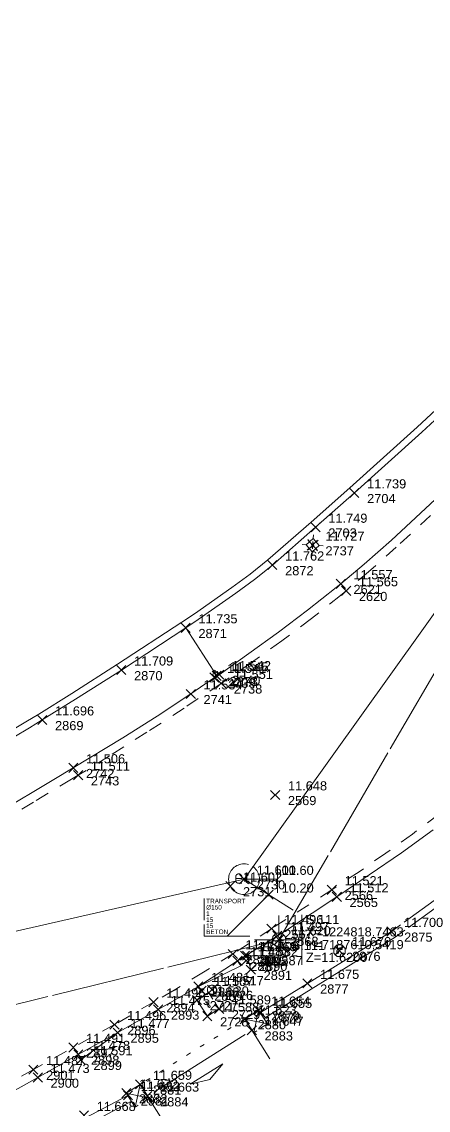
# Model space of a CAD drawing. Header units: metres. Extents: x 1224602 to 1224842, y 7187490 to 7187733.
# Drawn here: x 1224813.13 to 1224822.01, y 7187606.81 to 7187630.63 of the extents above; entities that cross this region are included whole.
import ezdxf
from ezdxf.enums import TextEntityAlignment as Align

# ---------------------------------------------------------------- set-up
doc = ezdxf.new("R2010")
doc.units = ezdxf.units.M
doc.header["$PDMODE"] = 3
doc.header["$PDSIZE"] = 0.1
for name, pattern in [('LL_0822', [2.5, 2.5, 0]), ('LL_0824', [0.35, 0.1, -0.25]), ('LL_0829', [0.6, 0.3, -0.3]), ('SL_1146', [2.5, 2.5, 0]), ('Socle_Continu', [2.5, 2.5, 0]), ('YL_2901', [2.5, 2.5, 0])]:
    doc.linetypes.add(name, pattern=pattern)
for name, color, linetype, lineweight in [('CLOTU_SCS', 212, 'Socle_Continu', 13), ('EAUPO_SCS', 140, 'Socle_Continu', 13), ('ELECT_SCS', 1, 'Socle_Continu', 13), ('SIGTA_SCI', 7, 'Socle_Continu', 13), ('SIGTM_PSI', 1, 'Socle_Continu', 13), ('SIGTM_SCI', 1, 'Socle_Continu', 13), ('SIGTO_PSI', 255, 'Socle_Continu', 13), ('SIGTO_SCI', 255, 'Socle_Continu', 13), ('TELEC_SCS', 3, 'Socle_Continu', 13), ('VOIRI_SCS', 7, 'Socle_Continu', 13)]:
    doc.layers.add(name, color=color, linetype=linetype, lineweight=lineweight)
for name, color, linetype, lineweight, true_color in [('EAUPL_SCS', 5, 'Socle_Continu', 13, 0x0000ff), ('EAUUS_PSI', 7, 'Socle_Continu', 13, 0x7f3f00), ('EAUUS_SCI', 7, 'Socle_Continu', 13, 0x7f3f00), ('EAUUS_SCS', 7, 'Socle_Continu', 13, 0x7f3f00), ('EAUUS_SCT', 7, 'Socle_Continu', 13, 0x7f3f00), ('SIGTR_PSS', 7, 'Socle_Continu', 13, 0x9966cc), ('SIGTS_PSS', 7, 'Socle_Continu', 13, 0x9966cc)]:
    doc.layers.add(name, color=color, linetype=linetype, lineweight=lineweight, true_color=true_color)
doc.styles.add('Reseaux', font='arial.ttf')
doc.styles.get("Standard").update_dxf_attribs({"font": 'arial.ttf'})
doc.styles.add('Style_2', font='WINGDNG3.TTF')
doc.linetypes.add('BL_0068', pattern='A,0.508,-0.254,["}",Style_2,S=0.254,R=0,X=-0.2,Y=-0.12],0.254', length=1.016)
doc.linetypes.add('CL_0181', pattern='A,3,-0.15,0.4,-0.381,["eu",Standard,S=0.254,R=0,X=-0.2,Y=-0.1],-0.381,0.4,-0.15', length=4.862)

# ---------------------------------------------------------------- blocks, each defined once
blk = doc.blocks.new('YP_1521')
at = {"layer": 'SIGTO_SCI', "color": 7, "linetype": 'Socle_Continu'}
blk.add_point((0, 0), dxfattribs=at)
at = {"layer": 'SIGTA_SCI', "linetype": 'Socle_Continu'}
blk.add_attdef('ALT', (0.278, 0.099), '', height=0.2, dxfattribs=at)
at = {"layer": 'SIGTA_SCI', "linetype": 'Socle_Continu', "flags": 9}
blk.add_attdef('CALQUE_ALT', (1.69, -1.18), '', height=0.2, dxfattribs=at)
at = {"layer": 'SIGTM_SCI', "linetype": 'Socle_Continu'}
blk.add_attdef('MAT', (0.278, -0.223), '', height=0.2, dxfattribs=at)
at = {"layer": 'SIGTM_SCI', "linetype": 'Socle_Continu', "flags": 9}
blk.add_attdef('CALQUE_MAT', (1.69, -1.501), '', height=0.2, dxfattribs=at)
at = {"layer": 'SIGTO_SCI', "linetype": 'Socle_Continu', "flags": 9}
for tag, p in [('ID', (1.69, 0.105)), ('NATURE', (1.69, -0.216)), ('FAMILLE', (1.69, -0.538)), ('CALQUE', (1.69, -0.859)), ('PCRS', (1.69, -1.823))]:
    blk.add_attdef(tag, p, '', height=0.2, dxfattribs=at)
blk = doc.blocks.new('YP_2900')
at = {"layer": 'SIGTO_PSI', "linetype": 'Socle_Continu'}
blk.add_line((0.5, 0), (0, 0), dxfattribs=at)
at = {"layer": 'SIGTO_PSI', "linetype": 'Socle_Continu', "flags": 128}
blk.add_lwpolyline([(0.5, -0.55), (0.5, 0.55)], dxfattribs=at)
at = {"layer": 'SIGTO_PSI', "color": 7, "linetype": 'Socle_Continu'}
blk.add_point((0, 0), dxfattribs=at)
at = {"layer": 'SIGTM_PSI', "color": 1, "linetype": 'Socle_Continu'}
blk.add_attdef('MAT', (0.589, 0.345), '', height=0.2, dxfattribs=at)
at = {"layer": 'SIGTM_PSI', "linetype": 'Socle_Continu', "flags": 9}
blk.add_attdef('CALQUE_MAT', (1.598, -0.695), '', height=0.2, dxfattribs=at)
at = {"layer": 'SIGTO_PSI', "linetype": 'Socle_Continu', "flags": 9}
for tag, p in [('ID', (1.598, 0.59)), ('NATURE', (1.598, 0.269)), ('FAMILLE', (1.598, -0.052)), ('CALQUE', (1.598, -0.374)), ('PCRS', (1.598, -1.016))]:
    blk.add_attdef(tag, p, '', height=0.2, dxfattribs=at)
at = {"layer": 'SIGTO_PSI', "linetype": 'Socle_Continu'}
for tag, p in [('X=', (0.589, 0.075)), ('Y=', (0.589, -0.204)), ('Z=', (0.589, -0.482))]:
    blk.add_attdef(tag, p, '', height=0.2, dxfattribs=at)
blk = doc.blocks.new('AP_0001')
at = {"layer": 'EAUPO_SCS', "linetype": 'Socle_Continu'}
blk.add_line((0.113, 0.113), (-0.113, -0.113), dxfattribs=at)
blk.add_circle((0, 0), 0.1, dxfattribs=at)
at = {"layer": 'EAUPO_SCS', "linetype": 'Socle_Continu', "flags": 9}
for tag, p in [('ID', (0.809, 0.507)), ('NATURE', (0.809, 0.186)), ('FAMILLE', (0.809, -0.135)), ('CALQUE', (0.809, -0.456)), ('PCRS', (0.809, -0.778))]:
    blk.add_attdef(tag, p, '', height=0.2, dxfattribs=at)
blk = doc.blocks.new('AP_0009')
at = {"layer": 'EAUPO_SCS', "linetype": 'Socle_Continu', "flags": 128}
blk.add_lwpolyline([(1, 0), (0, 0), (0, 1), (1, 1)], close=True, dxfattribs=at)
at = {"layer": 'EAUPO_SCS', "linetype": 'Socle_Continu', "const_width": 0.0132, "flags": 128}
for points in [[(0.366, 0.559, -0.408207), (0.401, 0.525), (0.401, 0.441), (0.352, 0.441, -1.002527), (0.352, 0.5)], [(0.54, 0.441), (0.49, 0.441, -0.408864), (0.46, 0.47), (0.46, 0.52, -0.99952), (0.54, 0.52), (0.54, 0.5), (0.46, 0.5)], [(0.599, 0.381), (0.599, 0.559), (0.643, 0.559, -0.410969), (0.678, 0.525), (0.678, 0.475, -0.406349), (0.643, 0.441), (0.599, 0.441)]]:
    blk.add_lwpolyline(points, format="xyb", dxfattribs=at)
for points in [[(0.332, 0.559), (0.366, 0.559)], [(0.401, 0.5), (0.352, 0.5)]]:
    blk.add_lwpolyline(points, dxfattribs=at)
at = {"layer": 'EAUPO_SCS', "linetype": 'Socle_Continu', "flags": 9}
for tag, p in [('NATURE', (1.244, 0.525)), ('ID', (1.244, 0.846)), ('CALQUE', (1.244, -0.118)), ('FAMILLE', (1.244, 0.204)), ('PCRS', (1.244, -0.439))]:
    blk.add_attdef(tag, p, '', height=0.2, dxfattribs=at)
blk = doc.blocks.new('CP_0161')
at = {"layer": 'EAUUS_SCS', "linetype": 'Socle_Continu', "const_width": 0.0333, "flags": 128}
for points in [[(-0.071, -0.125), (-0.195, -0.125, -0.405328), (-0.27, -0.05), (-0.27, 0.075, -0.999132), (-0.071, 0.075), (-0.071, 0.025), (-0.245, 0.025)], [(0.054, 0.175), (0.054, -0.038, 0.410802), (0.141, -0.125), (0.253, -0.125), (0.253, 0.175)]]:
    blk.add_lwpolyline(points, format="xyb", dxfattribs=at)
at = {"layer": 'EAUUS_SCS', "linetype": 'Socle_Continu'}
blk.add_circle((0, 0), 0.5, dxfattribs=at)
at = {"layer": 'EAUUS_SCS', "linetype": 'Socle_Continu', "flags": 9}
for tag, p in [('ID', (0.989, 0.577)), ('NATURE', (0.989, 0.255)), ('FAMILLE', (0.989, -0.066)), ('CALQUE', (0.989, -0.387)), ('PCRS', (0.989, -0.709)), ('TYPE', (0.989, -1.03))]:
    blk.add_attdef(tag, p, '', height=0.2, dxfattribs=at)
blk = doc.blocks.new('FP_0402')
at = {"layer": 'ELECT_SCS', "color": 193, "linetype": 'Socle_Continu'}
for p, q in [((-0.325, 0.325), (-0.203, 0.203)), ((0, 0.203), (0, 0.325)), ((0.203, 0.203), (0.325, 0.325)), ((-0.203, 0), (-0.325, 0)), ((-0.203, -0.203), (-0.325, -0.325)), ((0, -0.203), (0, -0.325)), ((0.203, 0), (0.325, 0)), ((0.325, -0.325), (0.203, -0.203))]:
    blk.add_line(p, q, dxfattribs=at)
at = {"layer": 'ELECT_SCS', "color": 193, "linetype": 'Socle_Continu', "flags": 128}
blk.add_lwpolyline([(0.203, 0.203), (-0.203, 0.203), (-0.203, -0.203), (0.203, -0.203)], close=True, dxfattribs=at)
at = {"layer": 'ELECT_SCS', "linetype": 'Socle_Continu', "flags": 128}
blk.add_lwpolyline([(-0.119, -0.115), (-0.014, 0.066), (0.015, 0.019), (0.115, 0.117), (0.012, -0.071), (-0.016, -0.017), (-0.119, -0.115)], dxfattribs=at)
at = {"layer": 'ELECT_SCS', "linetype": 'Socle_Continu', "flags": 9}
for tag, p in [('ID', (0.819, 0.562)), ('NATURE', (0.819, 0.241)), ('FAMILLE', (0.819, -0.081)), ('CALQUE', (0.819, -0.402)), ('PCRS', (0.819, -0.723))]:
    blk.add_attdef(tag, p, '', height=0.2, dxfattribs=at)
blk = doc.blocks.new('BP_0091')
at = {"layer": 'EAUPL_SCS', "linetype": 'Socle_Continu'}
h = blk.add_hatch(color=256, dxfattribs=at)
h.dxf.hatch_style = 1
h.paths.add_polyline_path([(0.09, 0), (0.91, 0, 0.388383)])
blk.add_line((0.91, 0), (0.09, 0), dxfattribs=at)
at = {"layer": 'EAUPL_SCS', "linetype": 'Socle_Continu', "flags": 128}
blk.add_lwpolyline([(0, 0), (0, 0.5), (1, 0.5), (1, 0)], close=True, dxfattribs=at)
at = {"layer": 'EAUPL_SCS', "linetype": 'Socle_Continu'}
blk.add_arc((0.5, -0.44), 0.602, 47.5494, 132.4506, dxfattribs=at)
at = {"layer": 'EAUPL_SCS', "linetype": 'Socle_Continu', "flags": 9}
for tag, p in [('CALQUE', (1.45, -0.06)), ('ID', (1.45, 0.91)), ('NATURE', (1.45, 0.59)), ('FAMILLE', (1.45, 0.27)), ('PCRS', (1.45, -0.38))]:
    blk.add_attdef(tag, p, '', height=0.2, dxfattribs=at)
blk = doc.blocks.new('IP_0641')
at = {"layer": 'TELEC_SCS', "linetype": 'Socle_Continu'}
h = blk.add_hatch(color=256, dxfattribs=at)
edge = h.paths.add_edge_path()
edge.add_ellipse((0.09, 0.082), major_axis=(0.0254, 0.0254), ratio=1, start_angle=269.1533, end_angle=449.1533, ccw=False)
edge.add_ellipse((0.09, 0.082), major_axis=(0.0254, 0.0254), ratio=1, start_angle=89.1533, end_angle=269.1533, ccw=False)
h = blk.add_hatch(color=256, dxfattribs=at)
edge = h.paths.add_edge_path()
edge.add_ellipse((-0.074, -0.082), major_axis=(0.0254, 0.0254), ratio=1, start_angle=269.0978, end_angle=449.0978, ccw=False)
edge.add_ellipse((-0.074, -0.082), major_axis=(0.0254, 0.0254), ratio=1, start_angle=89.0978, end_angle=269.0978, ccw=False)
at = {"layer": 'TELEC_SCS', "linetype": 'Socle_Continu', "flags": 128}
blk.add_lwpolyline([(0.109, -0.25), (0.257, -0.102), (0.257, 0.102), (0.109, 0.25), (-0.094, 0.25), (-0.243, 0.102), (-0.243, -0.102), (-0.094, -0.25)], close=True, dxfattribs=at)
at = {"layer": 'TELEC_SCS', "linetype": 'Socle_Continu'}
for points in [[(0.09, 0.118, 0.04668), (0.058, 0.121, 0.098491), (-0.007, 0.108, 0.098491), (-0.063, 0.071, 0.098491), (-0.1, 0.015, 0.098491), (-0.113, -0.05, 0.04668), (-0.11, -0.082, 0.098491)], [(0.065, 0.108, 0.003694), (0.065, 0.107, 0.098491), (0.057, 0.096, 0.098491), (0.054, 0.082, 0.098491), (0.057, 0.068, 0.098491), (0.065, 0.057, 0.098491), (0.076, 0.049, 0.098491), (0.09, 0.046, 0.098491), (0.104, 0.049, 0.094763), (0.115, 0.056, 0.098491)], [(0.115, 0.056, 0.003694), (0.115, 0.057, 0.098491), (0.123, 0.068, 0.098491), (0.126, 0.082, 0.098491), (0.123, 0.096, 0.098491), (0.115, 0.107, 0.098491), (0.104, 0.115, 0.098491), (0.09, 0.118, 0.098491), (0.076, 0.115, 0.094763), (0.065, 0.108, 0.098491)], [(-0.099, -0.056, 0.003937), (-0.1, -0.057, 0.098491), (-0.107, -0.068, 0.098491), (-0.11, -0.082, 0.098491), (-0.107, -0.096, 0.098491), (-0.1, -0.107, 0.098491), (-0.088, -0.115, 0.098491), (-0.074, -0.118, 0.098491), (-0.06, -0.115, 0.094518), (-0.049, -0.108, 0.098491)], [(-0.049, -0.108, 0.003937), (-0.049, -0.107, 0.098491), (-0.041, -0.096, 0.098491), (-0.038, -0.082, 0.098491), (-0.041, -0.068, 0.098491), (-0.049, -0.057, 0.098491), (-0.06, -0.049, 0.098491), (-0.074, -0.046, 0.098491), (-0.088, -0.049, 0.094518), (-0.099, -0.056, 0.098491)]]:
    blk.add_lwpolyline(points, format="xyb", dxfattribs=at)
at = {"layer": 'TELEC_SCS', "linetype": 'Socle_Continu', "flags": 9}
for tag, p in [('ID', (0.795, 0.57)), ('NATURE', (0.795, 0.248)), ('FAMILLE', (0.795, -0.073)), ('CALQUE', (0.795, -0.394)), ('PCRS', (0.795, -0.715))]:
    blk.add_attdef(tag, p, '', height=0.2, dxfattribs=at)
blk = doc.blocks.new('SP_1162')
at = {"layer": 'CLOTU_SCS', "linetype": 'Socle_Continu'}
for p, q in [((0, 0), (1, 1)), ((0, 1), (1, 0))]:
    blk.add_line(p, q, dxfattribs=at)
at = {"layer": 'CLOTU_SCS', "linetype": 'Socle_Continu', "flags": 128}
blk.add_lwpolyline([(1, 0), (0, 0), (0, 1), (1, 1)], close=True, dxfattribs=at)
at = {"layer": 'CLOTU_SCS', "linetype": 'Socle_Continu', "flags": 9}
for tag, p in [('NATURE', (1.089, -0.022)), ('ID', (1.089, 0.299)), ('CALQUE', (1.089, -0.665)), ('FAMILLE', (1.089, -0.344)), ('PCRS', (1.089, -0.986))]:
    blk.add_attdef(tag, p, '', height=0.2, dxfattribs=at)
blk = doc.blocks.new('SP_1161')
at = {"layer": 'CLOTU_SCS', "linetype": 'Socle_Continu'}
for p, q in [((0, 0), (0, 0.2745)), ((1, 0.2745), (1, 0)), ((0.5, 0.1545), (0.3438, 0.103)), ((0.3438, 0.103), (0.6563, 0.103)), ((0.6563, 0.103), (0.5, 0.1545)), ((0.0625, 0), (0.9375, 0))]:
    blk.add_line(p, q, dxfattribs=at)
at = {"layer": 'CLOTU_SCS', "linetype": 'Socle_Continu', "flags": 9}
for tag, p in [('ID', (1.3598, 0.3853)), ('NATURE', (1.3598, 0.0641)), ('FAMILLE', (1.3598, -0.2572)), ('CALQUE', (1.3598, -0.5785)), ('PCRS', (1.3598, -0.8998))]:
    blk.add_attdef(tag, p, '', height=0.2, dxfattribs=at)
blk = doc.blocks.new('LP_0841')
at = {"layer": 'VOIRI_SCS', "linetype": 'Socle_Continu', "flags": 128}
blk.add_lwpolyline([(0, 0), (0, 0.5), (1, 0)], dxfattribs=at)
at = {"layer": 'VOIRI_SCS', "linetype": 'Socle_Continu', "flags": 9}
for tag, p in [('ID', (1.428, 0.548)), ('NATURE', (1.428, 0.227)), ('FAMILLE', (1.428, -0.095)), ('CALQUE', (1.428, -0.416)), ('PCRS', (1.428, -0.737))]:
    blk.add_attdef(tag, p, '', height=0.2, dxfattribs=at)
blk = doc.blocks.new('LP_0842')
at = {"layer": 'VOIRI_SCS', "linetype": 'Socle_Continu', "flags": 128}
blk.add_lwpolyline([(1, 0), (1, 0.5), (0, 0)], dxfattribs=at)
at = {"layer": 'VOIRI_SCS', "linetype": 'Socle_Continu', "flags": 9}
for tag, p in [('ID', (1.488, 0.614)), ('NATURE', (1.488, 0.292)), ('FAMILLE', (1.488, -0.029)), ('CALQUE', (1.488, -0.35)), ('PCRS', (1.488, -0.672))]:
    blk.add_attdef(tag, p, '', height=0.2, dxfattribs=at)
blk = doc.blocks.new('YP_2903')
at = {"layer": 'SIGTR_PSS', "color": 1, "linetype": 'Socle_Continu'}
blk.add_line((0, 0.15), (0, 0.533), dxfattribs=at)
at = {"layer": 'SIGTR_PSS', "color": 5, "linetype": 'Socle_Continu'}
blk.add_line((-0.15, 0), (-0.533, 0), dxfattribs=at)
at = {"layer": 'SIGTR_PSS', "color": 3, "linetype": 'Socle_Continu'}
blk.add_line((0.15, 0), (0.533, 0), dxfattribs=at)
at = {"layer": 'SIGTR_PSS', "color": 2, "linetype": 'Socle_Continu'}
blk.add_line((0, -0.15), (0, -0.533), dxfattribs=at)
at = {"layer": 'SIGTR_PSS', "color": 4, "linetype": 'Socle_Continu'}
blk.add_circle((0, 0), 0.15, dxfattribs=at)
at = {"layer": 'SIGTR_PSS', "linetype": 'Socle_Continu', "flags": 9}
for tag, p in [('ID', (1.343, 0.305)), ('NATURE', (1.343, -0.016)), ('FAMILLE', (1.343, -0.337)), ('CALQUE', (1.343, -0.659)), ('PCRS', (1.343, -0.98))]:
    blk.add_attdef(tag, p, '', height=0.2, dxfattribs=at)
blk = doc.blocks.new('*U106')
at = {"layer": 'EAUUS_SCI', "linetype": 'Socle_Continu'}
blk.add_line((-1.815, -1.815), (0, 0), dxfattribs=at)
at = {"layer": 'EAUUS_SCI', "linetype": 'Socle_Continu', "flags": 128}
blk.add_lwpolyline([(-0.815, -1.815), (-2.815, -1.815), (-2.815, -0.176)], dxfattribs=at)
at = {"layer": 'EAUUS_SCI', "linetype": 'Socle_Continu'}
blk.add_point((0, 0), dxfattribs=at)
at = {"layer": 'EAUUS_SCI', "linetype": 'Socle_Continu', "flags": 9}
for tag, p in [('ID', (2.47, 1.418)), ('NATURE', (2.47, 1.097)), ('FAMILLE', (2.47, 0.776)), ('CALQUE', (2.47, 0.454))]:
    blk.add_attdef(tag, p, '', height=0.2, dxfattribs=at)
at = {"layer": 'EAUUS_SCI', "linetype": 'Socle_Continu'}
for tag, p in [('TYPE', (-2.727, -0.381)), ('DIAM', (-2.727, -0.652)), ('NBR', (-2.727, -0.93)), ('LARG', (-2.727, -1.196)), ('HAUT', (-2.727, -1.462)), ('MATER', (-2.727, -1.727))]:
    blk.add_attdef(tag, p, '', height=0.2, dxfattribs=at)
blk = doc.blocks.new('CP_2101')
at = {"layer": 'EAUUS_PSI', "linetype": 'Socle_Continu'}
blk.add_line((0.733, 0), (0, 0), dxfattribs=at)
at = {"layer": 'EAUUS_PSI', "linetype": 'Socle_Continu', "flags": 128}
blk.add_lwpolyline([(0.733, -0.3), (0.733, 0.3)], dxfattribs=at)
at = {"layer": 'EAUUS_PSI', "linetype": 'Socle_Continu'}
blk.add_point((0, 0), dxfattribs=at)
at = {"layer": 'EAUUS_PSI', "linetype": 'Socle_Continu', "style": 'Reseaux', "flags": 9}
for tag, p in [('ID', (2.525, 0.541)), ('NATURE', (2.525, 0.22))]:
    blk.add_attdef(tag, p, '', height=0.2, dxfattribs=at)
at = {"layer": 'EAUUS_PSI', "linetype": 'Socle_Continu'}
for tag, p in [('TAMPON', (0.824, 0.196)), ('RADIER', (0.824, -0.192))]:
    blk.add_attdef(tag, text='', height=0.2, dxfattribs=at).set_placement(p, align=Align.MIDDLE_LEFT)
at = {"layer": 'EAUUS_PSI', "linetype": 'Socle_Continu', "flags": 9}
for tag, p in [('FAMILLE', (2.525, -0.101)), ('CALQUE', (2.525, -0.423))]:
    blk.add_attdef(tag, p, '', height=0.2, dxfattribs=at)

msp = doc.modelspace()

# ---------------------------------------------------------------- linework, layer by layer
at = {"layer": 'CLOTU_SCS', "linetype": 'SL_1146'}
for points in [[(1224812.197, 7187614.709, 11.672), (1224813.216, 7187615.311, 11.69), (1224813.495, 7187615.48, 11.695), (1224814.222, 7187615.932, 11.702), (1224815.219, 7187616.571, 11.709), (1224816.624, 7187617.493, 11.734), (1224816.896, 7187617.675, 11.737), (1224817.718, 7187618.249, 11.741), (1224818.117, 7187618.547, 11.743), (1224818.505, 7187618.857, 11.744), (1224819.447, 7187619.681, 11.75), (1224820.294, 7187620.433, 11.742), (1224821.763, 7187621.758, 11.739), (1224822.486, 7187622.431, 11.738)], [(1224812.272, 7187614.579, 11.682), (1224813.293, 7187615.182, 11.692), (1224813.574, 7187615.353, 11.696), (1224814.302, 7187615.805, 11.7), (1224815.301, 7187616.445, 11.709), (1224816.707, 7187617.368, 11.735), (1224816.981, 7187617.551, 11.737), (1224817.806, 7187618.127, 11.746), (1224818.209, 7187618.428, 11.753), (1224818.602, 7187618.742, 11.762), (1224819.546, 7187619.569, 11.749), (1224820.394, 7187620.321, 11.739), (1224821.865, 7187621.647, 11.734), (1224822.589, 7187622.322, 11.733)], [(1224823.502, 7187612.4, 11.597), (1224821.202, 7187610.725, 11.7), (1224819.367, 7187609.589, 11.675), (1224818.339, 7187608.954, 11.655), (1224818.332, 7187608.95, 11.654)], [(1224823.599, 7187612.284, 11.654), (1224821.285, 7187610.601, 11.654), (1224819.446, 7187609.462, 11.654), (1224818.414, 7187608.824, 11.654)], [(1224815.446, 7187607.139, 11.682), (1224813.996, 7187606.369, 11.657), (1224811.847, 7187605.278, 11.644), (1224811.834, 7187605.272, 11.642)], [(1224815.521, 7187607.009, 11.664), (1224814.065, 7187606.236, 11.664), (1224811.901, 7187605.138, 11.664)]]:
    msp.add_polyline3d(points, dxfattribs=at)
at = {"layer": 'EAUPL_SCS', "linetype": 'BL_0068'}
for points in [[(1224816.707, 7187617.368, 11.735), (1224817.385, 7187616.318, 11.545)], [(1224818.132, 7187609.888, 11.587), (1224818.051, 7187610.198, 11.509)]]:
    msp.add_polyline3d(points, dxfattribs=at)
at = {"layer": 'EAUUS_SCT', "linetype": 'CL_0181'}
for points in [[(1224837.324, 7187638.945, 10.44), (1224817.982, 7187611.869, 10.2)], [(1224817.982, 7187611.869, 10.2), (1224779.278, 7187603.035, 10.02)], [(1224819.053, 7187611.195, 10.2), (1224817.982, 7187611.869, 10.2)]]:
    msp.add_polyline3d(points, dxfattribs=at)
at = {"layer": 'SIGTS_PSS', "linetype": 'YL_2901'}
msp.add_polyline3d([(1224718.643, 7187594.665, 11.273), (1224724.194, 7187641.786, 11.605), (1224743.464, 7187686.347, 12.019), (1224774.759, 7187705.496, 12.369), (1224807.6, 7187693.028, 12.688), (1224838.124, 7187643.847, 11.839), (1224818.746, 7187610.542, 11.62), (1224772.174, 7187599.12, 11.427)], close=True, dxfattribs=at)
at = {"layer": 'VOIRI_SCS', "linetype": 'LL_0829'}
for points in [[(1224822.496, 7187620.237, 11.567), (1224821.31, 7187619.135, 11.566), (1224820.705, 7187618.597, 11.565), (1224820.214, 7187618.179, 11.565), (1224820.087, 7187618.074, 11.565), (1224819.454, 7187617.571, 11.562), (1224818.806, 7187617.085, 11.559), (1224818.148, 7187616.614, 11.555), (1224817.481, 7187616.153, 11.551), (1224816.674, 7187615.613, 11.538), (1224815.86, 7187615.084, 11.529), (1224815.04, 7187614.566, 11.519), (1224814.356, 7187614.144, 11.511), (1224814.214, 7187614.057, 11.51), (1224813.382, 7187613.557, 11.504), (1224812.546, 7187613.066, 11.498)], [(1224822.234, 7187613.284, 11.541), (1224821.662, 7187612.857, 11.535), (1224821.083, 7187612.44, 11.53), (1224820.496, 7187612.033, 11.525), (1224819.902, 7187611.637, 11.521), (1224818.583, 7187610.786, 11.496), (1224817.736, 7187610.234, 11.485), (1224817.098, 7187609.834, 11.497), (1224816.453, 7187609.444, 11.496), (1224816.004, 7187609.179, 11.496), (1224815.15, 7187608.687, 11.496), (1224813.379, 7187607.702, 11.487), (1224812.081, 7187606.994, 11.478)]]:
    msp.add_polyline3d(points, dxfattribs=at)
at = {"layer": 'VOIRI_SCS', "linetype": 'LL_0822'}
for points in [[(1224822.372, 7187620.376, 11.558), (1224821.202, 7187619.29, 11.585), (1224820.605, 7187618.762, 11.586), (1224820.096, 7187618.333, 11.557), (1224819.995, 7187618.25, 11.591), (1224819.369, 7187617.756, 11.576), (1224818.732, 7187617.277, 11.563), (1224817.439, 7187616.343, 11.542)], [(1224817.334, 7187616.281, 11.541), (1224816.818, 7187615.923, 11.534), (1224816.081, 7187615.436, 11.532), (1224815.334, 7187614.965, 11.534), (1224814.25, 7187614.305, 11.506), (1224813.824, 7187614.047, 11.529), (1224812.306, 7187613.141, 11.516)], [(1224822.116, 7187612.948, 11.53), (1224821.421, 7187612.449, 11.526), (1224820.009, 7187611.483, 11.512), (1224818.931, 7187610.772, 11.504), (1224818.71, 7187610.632, 11.497), (1224818.385, 7187610.428, 11.503), (1224817.84, 7187610.083, 11.483), (1224816.989, 7187609.524, 11.481), (1224816.106, 7187609.017, 11.475), (1224815.222, 7187608.513, 11.477), (1224814.359, 7187608.033, 11.478), (1224813.475, 7187607.529, 11.473), (1224812.607, 7187607.047, 11.513)]]:
    msp.add_polyline3d(points, dxfattribs=at)
at = {"layer": 'VOIRI_SCS', "linetype": 'LL_0824'}
msp.add_polyline3d([(1224818, 7187608.808, 11.623), (1224815.713, 7187607.38, 11.659)], dxfattribs=at)

# ---------------------------------------------------------------- block references
at = {"layer": 'CLOTU_SCS', "color": 6, "linetype": 'Socle_Continu'}
for p, xscale, yscale, rotation in [((1224818.297, 7187609.003, 11.654), 0.3554575426836866, 0.3554575426836866, 213.157346336798), ((1224815.713, 7187607.38, 11.659), 0.3614902905244411, 0.3614902905244411, 212.5329706916326)]:
    msp.add_blockref('SP_1162', p, dxfattribs=dict(at, xscale=xscale, yscale=yscale, rotation=rotation))
at = {"layer": 'CLOTU_SCS', "linetype": 'Socle_Continu', "xscale": 2.699703162394182, "yscale": 2.699703162394182, "rotation": 212.273421179779}
msp.add_blockref('SP_1161', (1224818.152, 7187608.563, 11.647), dxfattribs=at)
at = {"layer": 'EAUPL_SCS', "linetype": 'Socle_Continu', "xscale": 0.1216323078500094, "yscale": 0.17, "rotation": 30.48137978401174}
msp.add_blockref('BP_0091', (1224817.334, 7187616.281, 11.541), dxfattribs=at)
at = {"layer": 'EAUPO_SCS', "linetype": 'Socle_Continu'}
msp.add_blockref('AP_0001', (1224817.281, 7187609.45, 11.517), dxfattribs=at)
at = {"layer": 'EAUPO_SCS', "linetype": 'Socle_Continu', "xscale": 0.4208625625983902, "yscale": 0.301756812208087, "rotation": 302.5882924490402}
msp.add_blockref('AP_0009', (1224816.954, 7187609.225, 11.52), dxfattribs=at)
at = {"layer": 'EAUUS_PSI', "linetype": 'Socle_Continu'}
ref = msp.add_blockref('CP_2101', (1224817.982, 7187611.869, 11.6), dxfattribs=at)
ref.add_attrib('TAMPON', '11.60', dxfattribs={"linetype": 'Socle_Continu', "height": 0.2}).set_placement((1224818.806, 7187612.064), align=Align.MIDDLE_LEFT)
ref.add_attrib('RADIER', '10.20', dxfattribs={"linetype": 'Socle_Continu', "height": 0.2}).set_placement((1224818.806, 7187611.677), align=Align.MIDDLE_LEFT)
at = {"layer": 'EAUUS_SCI', "linetype": 'Socle_Continu', "xscale": 0.5, "yscale": 0.5, "zscale": 0.5}
msp.add_blockref('*U106', (1224818.518, 7187611.532), dxfattribs=at).add_auto_attribs({'TYPE': 'TRANSPORT', 'DIAM': 'Ø150', 'NBR': '1', 'LARG': '15', 'HAUT': '15', 'MATER': 'BETON'})
at = {"layer": 'EAUUS_SCS', "linetype": 'Socle_Continu', "xscale": 0.6739544981960364, "yscale": 0.6739544981960364}
msp.add_blockref('CP_0161', (1224817.982, 7187611.869, 11.6), dxfattribs=at)
at = {"layer": 'ELECT_SCS', "linetype": 'Socle_Continu', "xscale": 0.5, "yscale": 0.5, "rotation": 41.57535548240691}
msp.add_blockref('FP_0402', (1224819.483, 7187619.177, 11.727), dxfattribs=at)
at = {"layer": 'SIGTO_PSI', "color": 193, "linetype": 'Socle_Continu'}
msp.add_blockref('YP_2900', (1224818.746, 7187610.542, 11.62), dxfattribs=at).add_auto_attribs({'MAT': 'S.111', 'X=': 'X=1224818.7463', 'Y=': 'Y=7187610.5419', 'Z=': 'Z=11.6200'})
at = {"layer": 'SIGTO_SCI', "linetype": 'Socle_Continu'}
for p, values in [((1224820.394, 7187620.321, 11.739), {'ALT': '11.739', 'MAT': '2704'}), ((1224819.546, 7187619.569, 11.749), {'ALT': '11.749', 'MAT': '2703'}), ((1224819.483, 7187619.177, 11.727), {'ALT': '11.727', 'MAT': '2737'}), ((1224818.602, 7187618.742, 11.762), {'ALT': '11.762', 'MAT': '2872'}), ((1224820.096, 7187618.333, 11.557), {'ALT': '11.557', 'MAT': '2621'}), ((1224820.214, 7187618.179, 11.565), {'ALT': '11.565', 'MAT': '2620'}), ((1224816.707, 7187617.368, 11.735), {'ALT': '11.735', 'MAT': '2871'}), ((1224815.301, 7187616.445, 11.709), {'ALT': '11.709', 'MAT': '2870'}), ((1224817.385, 7187616.318, 11.545), {'ALT': '11.545', 'MAT': '2873'}), ((1224817.439, 7187616.343, 11.542), {'ALT': '11.542', 'MAT': '2740'}), ((1224817.334, 7187616.281, 11.541), {'ALT': '11.541', 'MAT': '2739'}), ((1224817.481, 7187616.153, 11.551), {'ALT': '11.551', 'MAT': '2738'}), ((1224816.818, 7187615.923, 11.534), {'ALT': '11.534', 'MAT': '2741'}), ((1224813.574, 7187615.353, 11.696), {'ALT': '11.696', 'MAT': '2869'}), ((1224814.25, 7187614.305, 11.506), {'ALT': '11.506', 'MAT': '2742'}), ((1224814.356, 7187614.144, 11.511), {'ALT': '11.511', 'MAT': '2743'}), ((1224818.664, 7187613.713, 11.648), {'ALT': '11.648', 'MAT': '2569'}), ((1224817.982, 7187611.869, 11.6), {'ALT': '11.600', 'MAT': '2730'}), ((1224817.681, 7187611.718, 11.602), {'ALT': '11.602', 'MAT': '2731'}), ((1224819.902, 7187611.637, 11.521), {'ALT': '11.521', 'MAT': '2566'}), ((1224820.009, 7187611.483, 11.512), {'ALT': '11.512', 'MAT': '2565'}), ((1224818.583, 7187610.786, 11.496), {'ALT': '11.496', 'MAT': '2567'}), ((1224818.71, 7187610.632, 11.497), {'ALT': '11.497', 'MAT': '2568'}), ((1224821.202, 7187610.725, 11.7), {'ALT': '11.700', 'MAT': '2875'}), ((1224818.746, 7187610.542, 11.62), {'ALT': '11.620', 'MAT': 'S.111'}), ((1224817.736, 7187610.234, 11.485), {'ALT': '11.485', 'MAT': '2886'}), ((1224818.002, 7187610.195, 11.469), {'ALT': '11.469', 'MAT': '2885'}), ((1224818.051, 7187610.198, 11.509), {'ALT': '11.509', 'MAT': '2892'}), ((1224820.066, 7187610.305, 11.67), {'ALT': '11.670', 'MAT': '2876'}), ((1224817.84, 7187610.083, 11.483), {'ALT': '11.483', 'MAT': '2887'}), ((1224818.03, 7187610.086, 11.582), {'ALT': '11.582', 'MAT': '2890'}), ((1224818.132, 7187609.888, 11.587), {'ALT': '11.587', 'MAT': '2891'}), ((1224816.984, 7187609.521, 11.481), {'ALT': '11.481', 'MAT': '2888'}), ((1224817.053, 7187609.432, 11.507), {'ALT': '11.507', 'MAT': '2889'}), ((1224817.281, 7187609.45, 11.517), {'ALT': '11.517', 'MAT': '2726'}), ((1224819.367, 7187609.589, 11.675), {'ALT': '11.675', 'MAT': '2877'}), ((1224816.004, 7187609.179, 11.496), {'ALT': '11.496', 'MAT': '2894'}), ((1224816.954, 7187609.225, 11.52), {'ALT': '11.520', 'MAT': '2727'}), ((1224816.106, 7187609.017, 11.475), {'ALT': '11.475', 'MAT': '2893'}), ((1224817.437, 7187609.03, 11.589), {'ALT': '11.589', 'MAT': '2729'}), ((1224818.297, 7187609.003, 11.654), {'ALT': '11.654', 'MAT': '2879'}), ((1224818.339, 7187608.954, 11.655), {'ALT': '11.655', 'MAT': '2878'}), ((1224815.15, 7187608.687, 11.496), {'ALT': '11.496', 'MAT': '2896'}), ((1224817.181, 7187608.871, 11.588), {'ALT': '11.588', 'MAT': '2728'}), ((1224818, 7187608.808, 11.623), {'ALT': '11.623', 'MAT': '2880'}), ((1224815.222, 7187608.513, 11.477), {'ALT': '11.477', 'MAT': '2895'}), ((1224818.152, 7187608.563, 11.647), {'ALT': '11.647', 'MAT': '2883'}), ((1224814.253, 7187608.188, 11.491), {'ALT': '11.491', 'MAT': '2897'}), ((1224814.359, 7187608.033, 11.478), {'ALT': '11.478', 'MAT': '2898'}), ((1224814.413, 7187607.917, 11.591), {'ALT': '11.591', 'MAT': '2899'}), ((1224813.379, 7187607.702, 11.487), {'ALT': '11.487', 'MAT': '2901'}), ((1224813.475, 7187607.529, 11.473), {'ALT': '11.473', 'MAT': '2900'}), ((1224815.713, 7187607.38, 11.659), {'ALT': '11.659', 'MAT': '2881'}), ((1224815.408, 7187607.186, 11.672), {'ALT': '11.672', 'MAT': '2882'}), ((1224815.446, 7187607.139, 11.682), {'ALT': '11.682', 'MAT': '2981'}), ((1224815.869, 7187607.121, 11.663), {'ALT': '11.663', 'MAT': '2884'}), ((1224814.483, 7187606.699, 11.668), {'ALT': '11.668', 'MAT': '2979'})]:
    msp.add_blockref('YP_1521', p, dxfattribs=at).add_auto_attribs(values)
at = {"layer": 'SIGTR_PSS', "linetype": 'Socle_Continu'}
msp.add_blockref('YP_2903', (1224818.746, 7187610.542, 11.62), dxfattribs=at)
at = {"layer": 'TELEC_SCS', "linetype": 'Socle_Continu', "xscale": 0.5, "yscale": 0.5, "zscale": 0.5}
msp.add_blockref('IP_0641', (1224820.066, 7187610.305, 11.67), dxfattribs=at)
at = {"layer": 'VOIRI_SCS', "linetype": 'Socle_Continu', "xscale": 1.023904697777549, "yscale": 0.2579, "rotation": 213.294708152549}
msp.add_blockref('LP_0841', (1224817.84, 7187610.083, 11.483), dxfattribs=at)
at = {"layer": 'VOIRI_SCS', "linetype": 'Socle_Continu', "xscale": 0.9871, "yscale": 0.2578880471357202, "zscale": 2.000000003542182, "rotation": 209.0540684967801}
msp.add_blockref('LP_0842', (1224815.222, 7187608.513, 11.477), dxfattribs=at)

doc.saveas('drawing.dxf')
